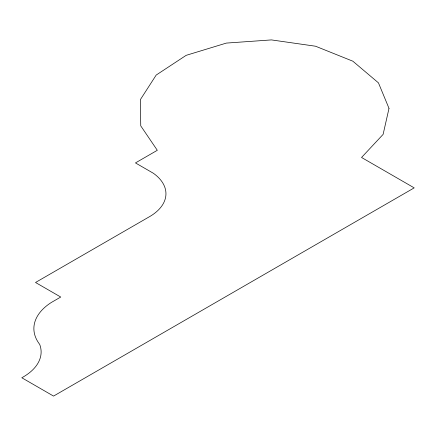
<?xml version="1.0" encoding="UTF-8"?>
<svg xmlns="http://www.w3.org/2000/svg" width="436" height="436" viewBox="0 0 436 436"><rect width="100%" height="100%" fill="white"/><g stroke="black" fill="none" stroke-linecap="round" stroke-linejoin="round"><path stroke-width="0.65" d="M389.005 108.373L383.113 134.386L361.548 157.472L414.2 187.872L53.552 396.09L21.8 377.756A61.22 35.349 0 0 0 39.687 344.375A67.335 38.875 0 0 1 51.279 302.502L60.74 297.041L35.523 282.484L150.131 216.316A56.26 32.482 0 0 0 153.314 173.228L135.454 162.917L157.309 150.3L140.752 125.873L140.359 99.642L156.192 75.057L186.167 55.339L226.339 43.088L271.437 39.91L315.539 46.221L352.844 61.193L378.453 82.862L389.005 108.373"/></g></svg>
